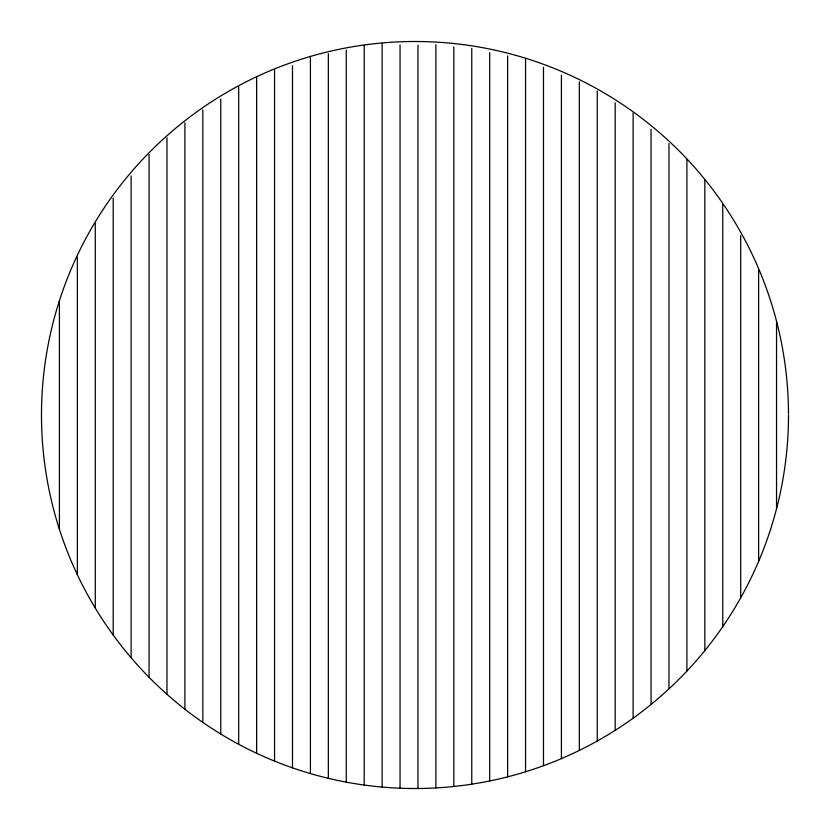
<?xml version="1.0" encoding="UTF-8"?>
<svg xmlns="http://www.w3.org/2000/svg" width="830" height="830" viewBox="0 0 830 830"><rect width="100%" height="100%" fill="white"/><g stroke="black" fill="none" stroke-linecap="round" stroke-linejoin="round"><path stroke-width="1.25" d="M788.5 413.817L788.469 410.082A373.51 373.51 0 0 0 225.407 93.188A373.51 373.51 0 0 0 229.661 739.291A373.51 373.51 0 0 0 788.5 415.01M776.548 321.988L776.548 508.738M758.62 270.051L758.62 561.391M740.692 235.533L740.692 597.839M722.764 204.564L722.764 626.629M704.836 179.975L704.836 650.585M686.908 159.37L686.908 671.076M668.98 143.549L668.98 688.869M651.052 129.262L651.052 704.463M633.124 113.119L633.124 718.199M615.196 102.837L615.196 730.327M597.268 91.113L597.268 741.014M579.34 81.838L579.34 750.413M561.412 75.105L561.412 758.62M543.484 67.261L543.484 765.716M525.556 58.38L525.556 771.776M507.628 55.973L507.628 776.839M489.69 52.632L489.69 780.968M471.762 48.368L471.762 784.174M453.834 46.947L453.834 786.487M435.906 44.644L435.906 787.929M417.978 45.225L417.978 788.5M400.05 44.934L400.05 788.21M382.122 43.783L382.122 787.058M364.194 45.494L364.194 785.045M346.266 50.059L346.266 782.13M328.338 53.722L328.338 778.322M310.41 56.44L310.41 773.57M292.482 65.653L292.482 767.854M274.554 70.114L274.554 761.1M256.626 77.232L256.626 753.277M238.698 86.922L238.698 744.292M220.77 99.081L220.77 734.042M202.842 109.861L202.842 722.411M184.914 122.83L184.914 709.235M166.986 137.759L166.986 694.285M149.058 154.37L149.058 677.27M131.13 175.929L131.13 657.754M113.202 198.069L113.202 635.064M95.274 223.384L95.274 608.1M77.346 257.207L77.346 574.692M59.418 301.498L59.418 529.332"/></g></svg>
